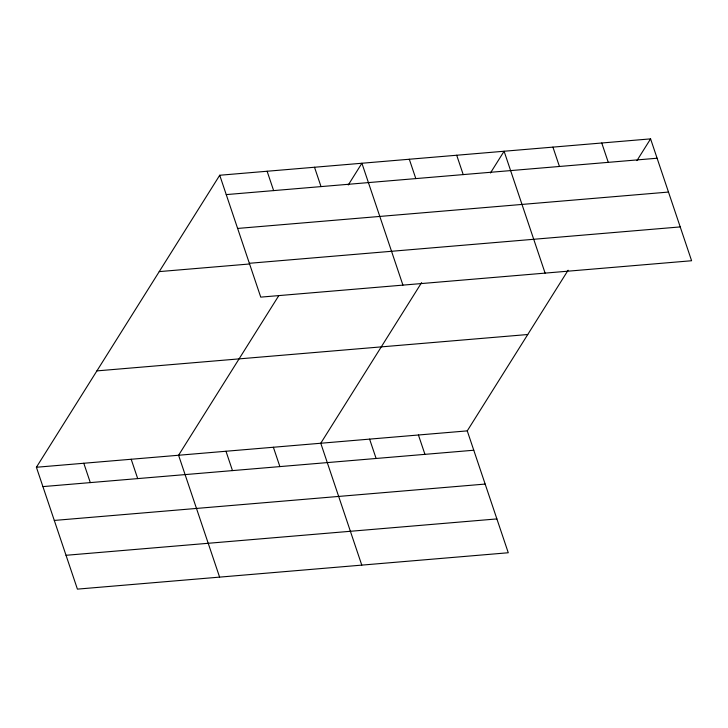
<?xml version="1.0" encoding="UTF-8"?>
<svg xmlns="http://www.w3.org/2000/svg" width="728" height="728" viewBox="0 0 728 728"><rect width="100%" height="100%" fill="white"/><g stroke="black" fill="none" stroke-linecap="round" stroke-linejoin="round"><path stroke-width="1.09" d="M568.122 270.215L467.258 430.876L508.271 552.752L77.414 589.125L36.4 467.258L219.729 175.248L650.586 138.875L691.6 260.742L260.742 297.124L219.729 175.248M278.851 295.541L178.578 455.246L219.601 577.122M348.266 184.976L361.907 163.245L402.93 285.121M421.63 282.591L320.766 443.243L361.78 565.119M490.454 172.973L504.095 151.242L545.108 273.118M636.945 160.606L650.586 138.875M226.244 194.603L657.102 158.231M237.628 228.437L668.486 192.065M249.358 263.29L680.216 226.918M159.232 271.608L249.504 263.991M96.897 370.889L527.755 334.516M36.4 467.258L467.258 430.876M42.916 486.604L473.773 450.232M54.3 520.438L485.157 484.065M66.03 555.291L496.887 518.918M601.756 142.997L608.271 162.353M552.925 147.12L559.441 166.475M456.702 155.246L463.217 174.602M409.309 159.25L415.815 178.597M418.427 434.998L424.943 454.354M314.514 167.249L321.03 186.605M369.596 439.121L376.112 458.476M267.121 171.253L273.637 190.609M273.373 447.247L279.889 466.603M225.98 451.251L232.487 470.606M131.186 459.25L137.701 478.605M83.793 463.254L90.308 482.609"/></g></svg>
